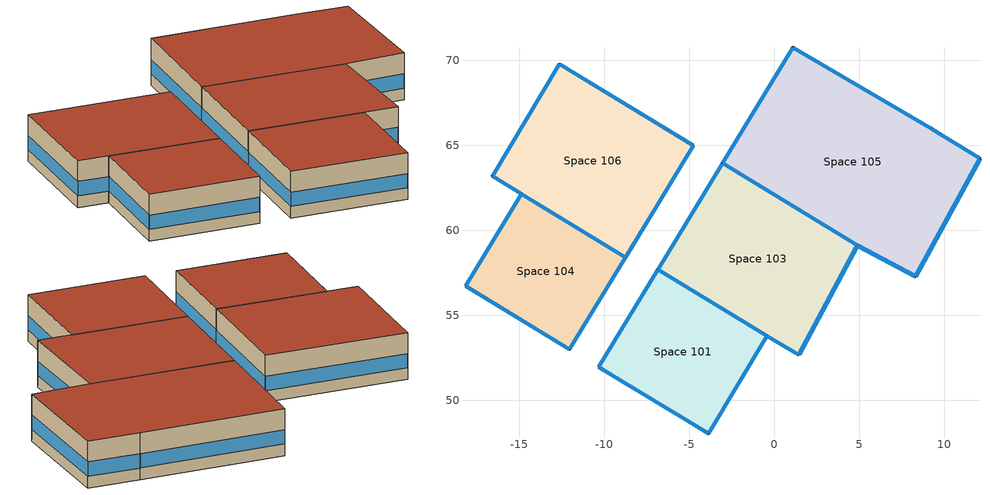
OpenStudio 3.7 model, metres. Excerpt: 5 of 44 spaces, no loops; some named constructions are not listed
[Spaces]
Space 101
 floor ground: -6.86,57.68 -0.44,53.78 -3.88,48.03 -10.34,51.96 z0
 wall outside: -0.44,53.78 -6.86,57.68 -10.34,51.96 z0:3.05
 wall outside (Surface 3 c tbd): -3.88,48.03 -0.44,53.78 z0:3.05
 wall outside (Surface 4 c tbd): -10.34,51.96 -3.88,48.03 z0:3.05
 window: -0.46,53.79 -6.84,57.66 / -3.87,48.05 -0.46,53.75 / -10.32,51.94 -3.9,48.04 / -6.87,57.66 -10.33,51.98 z0.76:1.68
 roof outside: -3.88,48.03 -0.44,53.78 -6.86,57.68 -10.34,51.96 z3.05
Space 103
 floor ground: -3.06,63.93 4.89,59.1 1.44,52.66 -0.44,53.78 -6.86,57.68 z0
 wall outside (Surface 22 c tbd): 1.44,52.66 4.89,59.1 z0:3.05
 wall outside (Surface 23 c tbd): -0.44,53.78 1.44,52.66 z0:3.05
 wall outside: 4.89,59.1 -3.06,63.93 -6.86,57.68 -0.44,53.78 z0:3.05
 window: 1.46,52.69 4.88,59.08 / -6.84,57.66 -0.46,53.79 / -3.07,63.91 -6.85,57.7 / 4.87,59.11 -3.04,63.92 z0.76:1.68; -0.42,53.76 1.42,52.68 z0.76:1.7
 roof outside: 1.44,52.66 4.89,59.1 -3.06,63.93 -6.86,57.68 -0.44,53.78 z3.05
Space 104
 floor ground: -14.88,62.13 -8.77,58.39 -12.05,53 -18.17,56.72 z0
 wall outside: -12.05,53 -8.77,58.39 -14.88,62.13 z0:3.05
 wall outside (Surface 30 c tbd): -18.17,56.72 -12.05,53 z0:3.05
 wall outside (Surface 31 c tbd): -14.88,62.13 -18.17,56.72 z0:3.05
 window: -12.04,53.02 -8.78,58.37 / -18.15,56.7 -12.07,53.01 / -14.89,62.11 -18.16,56.74 / -8.79,58.41 -14.86,62.12 z0.76:1.68
 roof outside: -12.05,53 -8.77,58.39 -14.88,62.13 -18.17,56.72 z3.05
Space 105
 floor ground: 1.09,70.75 9.22,65.99 12.09,64.2 8.3,57.27 4.89,59.1 -3.06,63.93 z0
 wall outside: 9.22,65.99 1.09,70.75 -3.06,63.93 4.89,59.1 z0:3.05
 wall outside (Surface 37 c tbd): 12.09,64.2 9.22,65.99 z0:3.05
 wall outside (Surface 38 c tbd): 8.3,57.27 12.09,64.2 z0:3.05
 wall outside (Surface 39 c tbd): 4.89,59.1 8.3,57.27 z0:3.05
 window: 1.08,70.73 -3.04,63.96 / 9.19,66 1.11,70.74 / 8.31,57.29 12.08,64.18 / -3.04,63.92 4.87,59.11 z0.76:1.68; 12.07,64.22 9.24,65.97 / 4.91,59.09 8.28,57.28 z0.76:1.69
 roof outside: 8.3,57.27 12.09,64.2 9.22,65.99 1.09,70.75 -3.06,63.93 4.89,59.1 z3.05
Space 106
 floor ground: -12.65,69.77 -4.77,64.97 -8.77,58.39 -16.59,63.18 z0
 wall outside: -14.88,62.13 -8.77,58.39 -4.77,64.97 -12.65,69.77 z0:3.05
 wall outside (Surface 45 c tbd): -16.59,63.18 -14.88,62.13 z0:3.05
 wall outside (Surface 46 c tbd): -12.65,69.77 -16.59,63.18 z0:3.05
 window: -8.75,58.41 -4.78,64.95 / -14.86,62.12 -8.79,58.41 / -12.66,69.74 -16.58,63.2 / -4.79,64.99 -12.63,69.75 z0.76:1.68; -16.57,63.17 -14.9,62.14 z0.76:1.7
 roof outside: -8.77,58.39 -4.77,64.97 -12.65,69.77 -16.59,63.18 z3.05
[WaterUse:Equipment:Definition]
Whole Building Water Equipment Definition - 100 units 200 occupants: Peak Flow Rate {m3/s}=0.0004; Target Temperature Schedule=SHW_Temperature_140F; Sensible Fraction Schedule=Fraction Sensible - 0.2; Latent Fraction Schedule=Fraction Sensible - 0.05
[Schedule:Ruleset]
Name | Default Day Schedule | Summer Design Day Schedule | Winter Design Day Schedule
SHW_Temperature_140F | SHW_Temperature_140F_Default | SHW_Temperature_140F_Summer_Design_Day | SHW_Temperature_140F_Winter_Design_Day
ESTAR MFHR DHW Fraction Schedule | ESTAR MFHR DHW Schedule Day
Fraction Sensible - 0.2 | Fraction Sensible DefaultDay - 0.2
Fraction Sensible - 0.05 | Fraction Latent DefaultDay - 0.05
[Schedule:Day]
SHW_Temperature_140F_Default; SHW_Temperature_140F_Summer_Design_Day; SHW_Temperature_140F_Winter_Design_Day: 24, 0, 60
ESTAR MFHR DHW Schedule Day: 6, 0, 0.05, 7, 0, 0.3, 8, 0, 0.5, 9, 0, 0.4, 11, 0, 0.3, 12, 0, 0.35, 13, 0, 0.4, 15, 0, 0.35, 17, 0, 0.3, 19, 0, 0.5, 20, 0, 0.4, 21, 0, 0.35, 22, 0, 0.45, 23, 0, 0.3, 24, 0, 0.05
Fraction Sensible DefaultDay - 0.2: 24, 0, 0.2
Fraction Latent DefaultDay - 0.05: 24, 0, 0.05
[Curve:Biquadratic]
Name | Coefficient1 Constant | Coefficient2 x | Coefficient3 x**2 | Coefficient4 y | Coefficient5 y**2 | Coefficient6 x*y | Minimum Value of x {BasedOnField A2} | Maximum Value of x {BasedOnField A2} | Minimum Value of y {BasedOnField A3} | Maximum Value of y {BasedOnField A3}
OS:Curve:Biquadratic 11 | 0.758746 | 0 | 0 | 0.027626 | 0.000148716 | 0 | 0 | 1 | 0 | 1
OS:Curve:Biquadratic 12 | 1.19248 | -0.0300438 | 0.00103745 | 0 | 0 | 0 | -20 | 20 | 0 | 1
OS:Curve:Biquadratic 9 | 0.42415 | 0.04426 | -0.00042 | 0.00333 | -8e-05 | -0.00021 | 17 | 22 | 13 | 46
OS:Curve:Biquadratic 10 | 1.23649 | -0.02431 | 0.00057 | -0.01434 | 0.00063 | -0.00038 | 17 | 22 | 13 | 46
[Curve:Quadratic]
Name | Coefficient1 Constant | Coefficient2 x | Coefficient3 x**2 | Minimum Value of x {BasedOnField A2} | Maximum Value of x {BasedOnField A2}
OS:Curve:Quadratic 14 | 0.84 | 0.16 | 0 | 0.5 | 1.5
OS:Curve:Quadratic 15 | 1.3824 | -0.4336 | 0.0512 | 0 | 1
OS:Curve:Quadratic 16 | 0.85 | 0.15 | 0 | 0 | 1
OS:Curve:Quadratic 11 | 0.77136 | 0.34053 | -0.11088 | 0.75918 | 1.13877
OS:Curve:Quadratic 12 | 1.2055 | -0.32953 | 0.12308 | 0.75918 | 1.13877
OS:Curve:Quadratic 13 | 0.771 | 0.229 | 0 | 0 | 1
